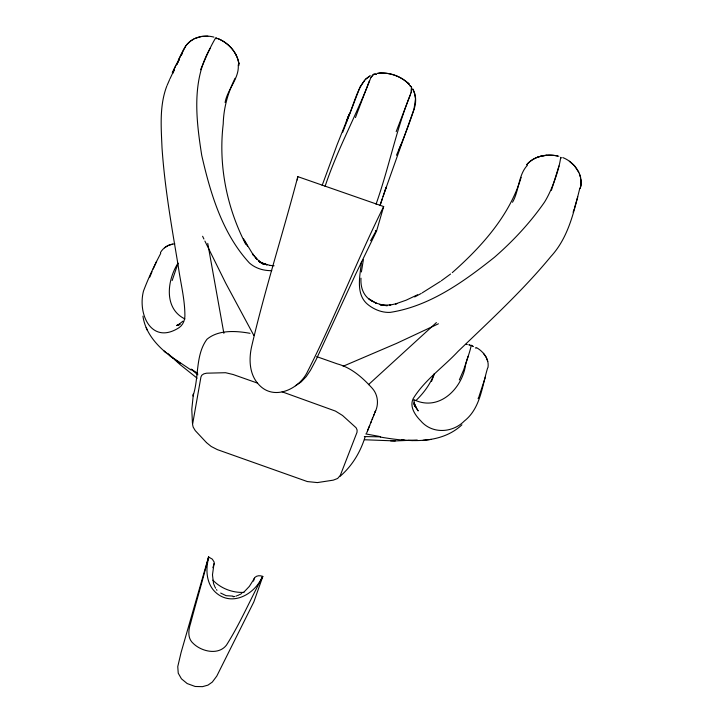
<?xml version="1.0" encoding="UTF-8"?>
<svg xmlns="http://www.w3.org/2000/svg" width="723" height="723" viewBox="0 0 723 723"><rect width="100%" height="100%" fill="white"/><g stroke="black" fill="none" stroke-linecap="round" stroke-linejoin="round"><path stroke-width="1.08" d="M471.206 345.16C470.203 351.432 467.293 358.066 465.675 364.374C462.485 388.233 439.304 411.956 414.116 399.783M580.497 186.977L581.021 183.154M487.528 368.26C482.042 386.561 480.424 408.423 464.293 421.057C452.462 433.086 431.983 434.216 420.687 420.795C415.192 415.255 409.308 406.76 413.131 398.725C424.518 380.09 443.28 367.23 458.011 351.432C489.887 320.759 522.657 290.745 550.854 256.548C568.269 237.668 573.854 212.191 579.855 188.088M487.935 367.754C489.498 359.349 483.515 351.568 476.511 347.655M361.392 271.956L363.371 259.756M361.536 261.518C360.135 275.246 355.282 293.899 367.501 304.238C373.818 309.444 381.861 312.797 390.14 312.381C429.688 306.299 463.741 281.699 494.387 257.334C513.167 241.003 530.293 222.612 544.5 202.16C552.092 190.05 559.313 169.046 560.687 157.334M580.352 187.908L580.949 184.094M297.27 179.964L297.813 176.647L383.669 206.552L376.538 231.134L355.68 274.134L316.023 359.864L310.492 370.257L306.227 376.593L301.039 382.033L295.418 385.73M580.207 188.522C584.121 175.418 574.74 162.241 562.792 157.578M192.996 396.023C199.196 377.686 195.102 355.291 206.968 339.259C218.527 329.58 236.078 330.809 250.05 333.321M193.177 395.056L193.421 393.908L191.785 409.381L192.435 423.172M411.405 91.161L411.459 86.914M172.146 280.551L178.039 263.289M253.601 581.084C253.493 576.177 258.762 574.622 262.82 576.466L253.863 601.87L216.783 676.095L212.3 682.087L207.935 685.142L202.503 686.651L195.156 686.479L187.167 683.551L181.437 678.807L178.238 673.194L177.759 666.615L181.075 652.526L208.549 556.99L212.327 559.15L214.216 562.214L212.472 574.857L213.493 583.289M208.884 557.108C205.178 569.561 206.218 585.169 217.198 593.728C233.719 606.579 255.581 593.231 262.476 576.348M208.549 556.99C203.027 579.295 196.358 601.301 190.529 623.524C188.378 630.004 187.393 638.382 193.158 643.362C201.374 651.522 218.274 655.589 226.389 645.232C240.271 623.316 250.402 599.222 262.82 576.466M297.813 176.647C282.91 233.574 264.835 289.679 251.532 347.004C248.721 359.909 249.399 374.966 259.141 384.952C274.243 401.111 299.485 388.893 307.573 371.541C334.984 317.551 356.692 260.795 383.669 206.552M411.08 92.336L411.604 87.203M577.749 196.828L574.469 207.998M558.96 165.965L551.405 190.321M485.395 377.035L479.132 396.105M376.041 204.202C389.001 167.727 396.186 129.471 410.763 93.556M512.508 202.25C519.177 190.836 518.228 174.921 527.401 165.287M468.152 356.331L463.651 369.914L459.34 379.909M521.147 177.334C509.715 215.508 481.491 246.823 452.264 272.634M212.887 567.672L214.135 563.714M410.673 93.61L411.17 92.282M573.104 212.255L574.143 209.064M342.693 132.3L360.081 86.923L365.603 79.069L370.275 75.689M254.532 578.192L249.345 586.389L244.338 591.676M383.045 196.584L386.236 187.167L379.991 205.594M380.352 204.501L382.34 198.662M385.07 190.637L413.999 109.209L415.499 98.807L414.532 93.384L412.969 89.507M355.445 117.56L369.39 80.822M225.097 102.521C227.302 89.498 239.494 78.147 238.219 64.871M434.351 373.954L431.504 381.491M322.142 185.44L337.035 144.907L349.607 113.457L346.453 121.347L347.899 117.686M410.284 94.939L396.186 131.658M166.796 86.109C159.313 105.703 161.157 127.23 162.015 147.736C164.69 187.347 171.631 226.498 178.183 265.603C180.425 282.485 185.025 299.25 184.889 316.367C184.681 320.714 182.783 325.088 179.141 327.618C151.74 345.305 137.451 314.451 143.47 291.125C148.296 278.219 154.297 265.585 160.723 253.393M348.748 115.337L346.263 121.988M348.134 117.153C353.809 105.025 356.349 91.017 364.681 80.262M325.061 186.453C337.352 149.182 356.647 114.921 370.565 78.355M396.466 155.264C403.226 139.684 409.363 123.769 414.586 107.61C416.412 101.383 415.96 94.442 412.697 88.766M365.061 437.026C360.425 452.146 352.119 465.901 340.09 476.321M149.797 277.099L152.002 271.712M366.624 433.086L371.233 421.59M369.715 425.368L367.528 430.8M478.102 398.653L478.789 396.954M370.601 423.163L372.743 417.858M373.592 415.752L375.68 410.592M372.101 419.43L374.225 414.198M400.831 145.016L398.735 150.122M200.56 69.724C205.314 59.06 209.58 47.98 215.626 37.994C227.329 41.112 238.093 52.68 238.988 65.296M434.098 373.972C430.339 384.157 423.723 393.014 415.978 400.515M167.13 85.314L169.543 79.783M375.463 411.179L375.047 412.137C378.933 404.636 378.102 395.038 372.517 388.594C362.838 377.831 351.55 367.709 337.207 363.859L316.665 356.611M173.556 70.583L175.924 65.197M172.761 73.448L174.098 70.393M153.159 269.028L156.584 261.383M177.975 263.226C167.103 280.217 163.525 308.594 184.971 318.97M235.083 78.274C227.953 92.472 223.597 107.971 223.226 123.913C218.274 165.251 226.733 207.456 245.784 244.374M169.896 78.997L173.918 70.438M210.158 48.378C191.36 80.786 196.204 120.027 201.726 155.318C210.42 193.484 222.377 233.637 249.435 263C255.508 268.405 263.714 270.836 271.758 270.646M172.3 72.49L185.531 46.344M176.846 64.446L178.21 61.618L176.81 64.455M178.355 60L183.497 49.607M181.365 55.192L182.521 52.969M370.519 78.256L373.131 74.532L376.376 74.117M376.538 231.134L376.023 230.953L370.592 240.714M371.08 77.162L373.818 74.243M183.651 49.345L186.046 45.576M160.434 252.643C163.29 247.447 168.938 244.166 174.812 243.841M185.883 45.793L186.624 44.835M526.696 164.826C534.216 155.617 547.763 153.619 558.825 156.258M526.787 164.564C534.243 155.969 546.814 153.628 557.569 155.987M186.462 45.052C192.815 36.882 204.275 34.514 213.936 37.117M187.103 44.347L190.511 41.084L193.945 38.979M365.35 79.521L369.643 76.177M182.847 321.202L178.156 324.97L179.638 324.076L176.557 325.576L179.521 324.537M368.441 384.681L436.412 322.566M461.916 424.835C440.045 445.187 407.311 441.636 380.262 437.044M441.31 280.804L450.583 274.008M243.082 592.616L243.714 592.155M440.415 281.401L422.124 292.905M164.446 247.799L168.215 245.477L172.571 244.184M241.121 593.854L241.789 593.456M414.677 296.963L421.202 293.457M239.747 594.586L240.434 594.234M417.587 294.776L406.1 300.199L395.472 303.922L396.999 303.57L389.308 305.223L390.736 304.979L380.94 305.115L387.338 305.666L382.874 305.242L383.705 305.368L379.575 304.437L384.058 305.468L376.005 303.064M438.418 323.796L396.719 343.317L343.154 366.236M195.463 38.274L201.554 36.457L207.835 36.204M239.042 594.921L237.614 595.526M537.081 157.433L539.222 156.692M236.81 595.824L235.996 596.095M179.684 324.437L177.216 325.169L180.054 324.365M374.098 74.017L376.484 74.08M234.785 596.439L233.113 596.773M540.795 156.249L546.724 155.282M431.224 439.403L423.027 440.307M417.234 440.009L395.246 440.931L364.473 439.756M408.35 83.543C400.298 75.825 388.649 71.948 377.578 73.357C388.938 71.803 400.985 76.096 409.091 84.157L408.576 83.769M244.013 592.372C232.571 592.968 220.795 588.477 212.878 580.162M232.96 596.104L226.109 595.671L220.66 593.05M379.973 73.131L380.587 73.104M380.885 73.095L381.464 73.068M380.605 436.837L364.338 436.575M390.601 440.849L395.246 440.931M408.179 440.37L412.815 440.533M270.022 265.431L274.107 265.784M404.907 440.18L401.717 439.9L403.244 440.036M465.874 344.356L467.293 344.519M379.367 436.421L365.784 433.936M215.788 38.5L216.602 38.671L216.159 37.795M469.39 344.88L468.838 344.772L472.426 345.956M270.366 265.468L262.539 263.335L267.13 264.907L259.159 261.654L263.353 263.66L259.593 261.825L262.512 263.57L258.861 261.084L263.561 264.329L258.861 261.084M376.023 230.953L375.382 230.718M409.652 85.522L411.369 86.95M257.605 383.145L233.14 374.514L225.558 372.716L206.597 373.185L203.841 373.845L201.771 375.237L200.94 376.981L192.562 424.473L193.177 427.112L195.219 430.565L206.335 442.458M282.115 391.821L335.463 411.089L342.548 415.481L356.105 427.772L357.117 430.022L357.017 432.282L340.289 475.436L337.623 478.481L333.267 480.153L317.388 482.584L307.338 481.563L217.352 449.625L211.188 446.462L206.543 442.675M217.74 38.427C228.215 42.892 237.515 52.354 238.87 64.013L238.482 61.554M560.705 157.551L561.491 157.966M372.282 301.211L376.258 303.199L369.028 299.024L372.752 301.473C363.524 296.837 360.397 287.709 360.976 278.183M410.131 85.793L411.197 86.688M472.49 345.992L473.475 346.552M191.089 370.04L170.185 355.996L172.743 357.975M197.731 373.339L191.107 369.082M175.029 359.647L180.208 363.262M475.354 347.754L475.987 348.206M171.64 357.117C158.084 347.049 145.341 333.565 142.955 316.15M569.372 161.274L574.586 165.919L578.762 172.318L578.554 171.839M197.126 378.183L180.099 364.609L167.691 353.267M197.894 374.83L191.957 369.896M259.964 261.853L260.524 262.313L255.834 257.994L257.008 259.331L252.454 253.773L253.619 255.481L244.41 240.379M164.763 351.559L166.127 352.697L163.832 350.772M252.454 253.773L256.421 258.617M483.425 353.33L486.127 357.126L487.763 361.383M216.954 590.284L216.484 589.616M413.701 404.13L418.201 410.926L415.074 405.856L416.014 407.546L413.954 402.693L414.939 405.711L413.818 399.982M415.074 405.856L416.014 407.356M253.872 335.508L225.73 283.181L204.889 241.039M235.282 53.556L236.096 55.011M215.617 588.206L215.219 587.474M243.434 238.554L247.528 246.209M202.612 236.267L203.913 239.024M214.876 586.796L213.728 584.003M146.163 327.573L147.456 330.465M579.43 173.845L580.623 177.75M414.424 404.121L414.939 405.711M207.754 243.371L223.877 333.33M580.949 181.22L581.021 182.196M580.795 179.187L580.994 182.467M179.521 58.915L178.644 60.714L179.521 58.925M409.01 84.193L407.953 83.145L409.01 84.193"/></g></svg>
